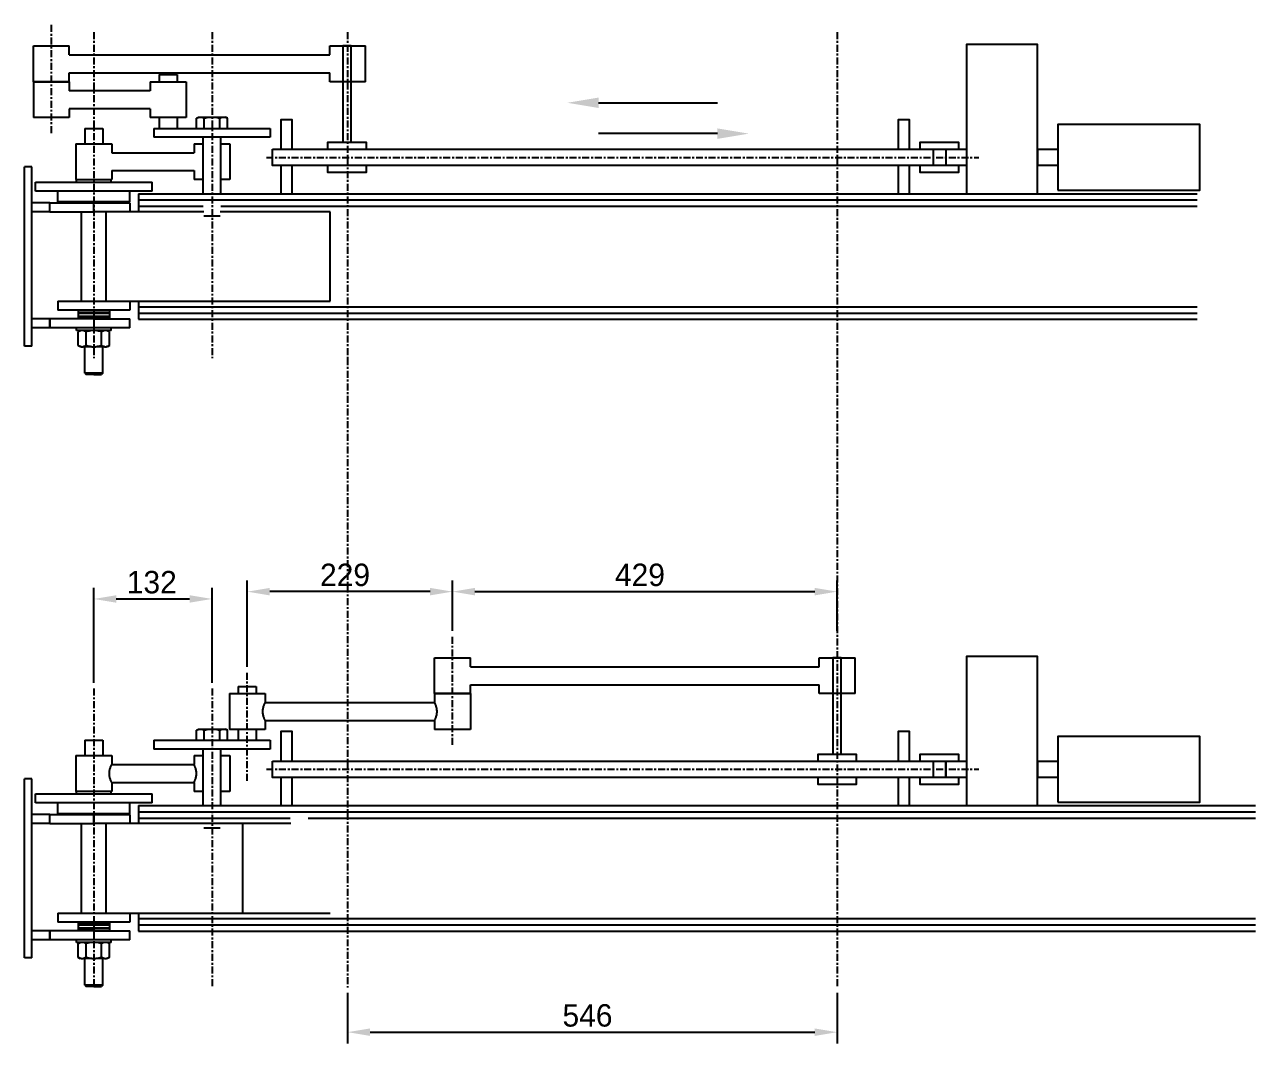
# Model space of a CAD drawing. Extents: x -588 to 785, y -3702 to 3.
# Drawn here: x -588 to 785, y -3702 to -2566 of the extents above; entities that cross this region are included whole.
import ezdxf

# ---------------------------------------------------------------- set-up
doc = ezdxf.new("R2010")
doc.units = 0
doc.linetypes.add('CENTER', pattern=[14.1, 7.8, -2.1, 2.1, -2.1])
doc.layers.get('0').update_dxf_attribs({"linetype": 'CONTINUOUS'})
doc.layers.get('DEFPOINTS').update_dxf_attribs({"linetype": 'CONTINUOUS'})
doc.layers.add('AXIS', color=1, linetype='CENTER')
doc.layers.add('DIMENSION', color=5, linetype='CONTINUOUS')
doc.dimstyles.new('ISO-25', dxfattribs={"dimtxt": 2.5, "dimasz": 2.5, "dimexe": 1.25, "dimexo": 0.625, "dimtad": 1, "dimrnd": 1, "dimcen": 2.5, "dimazin": 3, "dimtfac": 1, "dimtmove": 0, "dimatfit": 3})

# ---------------------------------------------------------------- blocks, each defined once
blk = doc.blocks.new('*D18')
at = {"layer": 'DEFPOINTS', "color": 0}
for p in [(-228.076229, -3639.927486), (318.099836, -3639.927486), (318.099836, -3689.927486)]:
    blk.add_point(p, dxfattribs=at)
at = {"layer": 'DIMENSION', "color": 0}
for p, q in [((-228.076229, -3646.177486), (-228.076229, -3702.427486)), ((318.099836, -3646.177486), (318.099836, -3702.427486)), ((-203.076229, -3689.927486), (293.099836, -3689.927486))]:
    blk.add_line(p, q, dxfattribs=at)
for points in [[(-203.076229, -3685.76082), (-203.076229, -3694.094153), (-228.076229, -3689.927486)], [(293.099836, -3694.094153), (293.099836, -3685.76082), (318.099836, -3689.927486)]]:
    blk.add_solid(points, dxfattribs=at)
at = {"layer": 'DIMENSION', "color": 0, "linetype": 'CONTINUOUS'}
blk.add_text('546', height=25, dxfattribs=at).set_placement((11.67847, -3683.677486))
blk = doc.blocks.new('*D21')
at = {"layer": 'DEFPOINTS', "color": 0}
for p in [(318.099836, -3198.35204), (-110.964639, -3248.35204), (318.099836, -3248.35204)]:
    blk.add_point(p, dxfattribs=at)
at = {"layer": 'DIMENSION', "color": 0}
for p, q in [((-110.964639, -3242.10204), (-110.964639, -3185.85204)), ((318.099836, -3242.10204), (318.099836, -3185.85204)), ((-85.964639, -3198.35204), (293.099836, -3198.35204))]:
    blk.add_line(p, q, dxfattribs=at)
for points in [[(-85.964639, -3194.185374), (-85.964639, -3202.518707), (-110.964639, -3198.35204)], [(293.099836, -3202.518707), (293.099836, -3194.185374), (318.099836, -3198.35204)]]:
    blk.add_solid(points, dxfattribs=at)
at = {"layer": 'DIMENSION', "color": 0, "linetype": 'CONTINUOUS'}
blk.add_text('429', height=25, dxfattribs=at).set_placement((70.234265, -3192.10204))
blk = doc.blocks.new('*D24')
at = {"layer": 'DEFPOINTS', "color": 0}
for p in [(-340.029114, -3198.35204), (-110.964639, -3248.35204), (-340.029114, -3288.35204)]:
    blk.add_point(p, dxfattribs=at)
at = {"layer": 'DIMENSION', "color": 0}
for p, q in [((-340.029114, -3282.10204), (-340.029114, -3185.85204)), ((-110.964639, -3242.10204), (-110.964639, -3185.85204)), ((-135.964639, -3198.35204), (-315.029114, -3198.35204))]:
    blk.add_line(p, q, dxfattribs=at)
for points in [[(-315.029114, -3194.185374), (-315.029114, -3202.518707), (-340.029114, -3198.35204)], [(-135.964639, -3202.518707), (-135.964639, -3194.185374), (-110.964639, -3198.35204)]]:
    blk.add_solid(points, dxfattribs=at)
at = {"layer": 'DIMENSION', "color": 0, "linetype": 'CONTINUOUS'}
blk.add_text('229', height=25, dxfattribs=at).set_placement((-258.83021, -3192.10204))
blk = doc.blocks.new('*D27')
at = {"layer": 'DEFPOINTS', "color": 0}
for p in [(-379.370615, -3206.507684), (-511.22684, -3306.507684), (-379.370615, -3306.507684)]:
    blk.add_point(p, dxfattribs=at)
at = {"layer": 'DIMENSION', "color": 0}
for p, q in [((-511.22684, -3300.257684), (-511.22684, -3194.007684)), ((-379.370615, -3300.257684), (-379.370615, -3194.007684)), ((-486.22684, -3206.507684), (-404.370615, -3206.507684))]:
    blk.add_line(p, q, dxfattribs=at)
for points in [[(-486.22684, -3202.341018), (-486.22684, -3210.674351), (-511.22684, -3206.507684)], [(-404.370615, -3210.674351), (-404.370615, -3202.341018), (-379.370615, -3206.507684)]]:
    blk.add_solid(points, dxfattribs=at)
at = {"layer": 'DIMENSION', "color": 0, "linetype": 'CONTINUOUS'}
blk.add_text('132', height=25, dxfattribs=at).set_placement((-474.465394, -3200.257684))

msp = doc.modelspace()

# ---------------------------------------------------------------- linework, layer by layer
for p, q in [((-578.597419, -2589.425638), (-538.597419, -2589.425638)), ((-578.597419, -2629.425638), (-578.597419, -2589.425638)), ((-538.597419, -2599.425638), (-538.597419, -2589.425638)), ((-248.076229, -2589.425638), (-208.076229, -2589.425638)), ((-248.076229, -2599.426567), (-248.076229, -2589.425638)), ((-208.076229, -2629.425638), (-208.076229, -2589.425638)), ((-538.597419, -2599.425638), (-248.076229, -2599.425638)), ((-538.597419, -2629.425638), (-538.597419, -2619.425638)), ((-538.597419, -2619.425638), (-248.076229, -2619.425638)), ((-438.287532, -2621.390357), (-428.287532, -2621.390357)), ((-438.287532, -2621.390357), (-438.287532, -2629.425638)), ((-428.287532, -2621.390357), (-418.287532, -2621.390357)), ((-418.287532, -2621.390357), (-418.287532, -2629.425638)), ((-248.076229, -2629.425638), (-248.076229, -2619.425638)), ((-558.597419, -2629.425638), (-578.597419, -2629.425638)), ((-578.597419, -2629.425638), (-558.597419, -2629.425638)), ((-578.597419, -2629.425638), (-578.597419, -2669.425638)), ((-538.597419, -2629.425638), (-558.597419, -2629.425638)), ((-558.597419, -2629.425638), (-538.597419, -2629.425638)), ((-538.597419, -2629.425638), (-538.597419, -2639.425638)), ((-448.287532, -2629.425638), (-428.287532, -2629.425638)), ((-448.287532, -2629.425638), (-448.287532, -2639.425638)), ((-428.287532, -2629.425638), (-408.287532, -2629.425638)), ((-408.287532, -2629.425638), (-408.287532, -2669.425638)), ((-228.076229, -2629.425638), (-248.076229, -2629.425638)), ((-208.076229, -2629.425638), (-228.076229, -2629.425638)), ((-448.287532, -2639.425638), (-538.597419, -2639.425638)), ((-538.597419, -2659.425638), (-538.597419, -2669.425638)), ((-448.287532, -2659.425638), (-538.597419, -2659.425638)), ((-448.287532, -2659.425638), (-448.287532, -2669.425638)), ((-538.597419, -2669.425638), (-578.597419, -2669.425638)), ((-408.287532, -2669.425638), (-448.287532, -2669.425638)), ((-438.287532, -2669.425638), (-438.287532, -2681.390357)), ((-418.287532, -2669.425638), (-418.287532, -2681.390357)), ((-396.691123, -2681.390357), (-396.691123, -2670.143229)), ((-396.690654, -2670.143229), (-394.520613, -2668.890356)), ((-396.690654, -2670.143229), (-395.796773, -2669.669209)), ((-395.796773, -2669.669209), (-394.977189, -2669.315604)), ((-394.977189, -2669.315604), (-394.208953, -2669.062793)), ((-394.520613, -2668.890356), (-393.4242, -2668.890356)), ((-394.208953, -2669.062793), (-393.475767, -2668.898878)), ((-393.475767, -2668.898878), (-393.4242, -2668.890356)), ((-393.424166, -2668.890357), (-391.297826, -2668.890357)), ((-391.297855, -2668.890356), (-391.246152, -2668.898878)), ((-391.297855, -2668.890356), (-381.496973, -2668.890357)), ((-391.246152, -2668.898878), (-390.513197, -2669.062792)), ((-390.513197, -2669.062792), (-389.745474, -2669.315603)), ((-389.745474, -2669.315603), (-388.924978, -2669.669207)), ((-388.924978, -2669.669207), (-388.030634, -2670.143229)), ((-388.030869, -2681.390357), (-388.030869, -2670.143229)), ((-388.030634, -2670.143229), (-386.242422, -2669.669211)), ((-386.242422, -2669.669211), (-384.602342, -2669.315606)), ((-384.602342, -2669.315606), (-383.066385, -2669.062794)), ((-383.066385, -2669.062794), (-381.600242, -2668.898879)), ((-381.600242, -2668.898879), (-381.496973, -2668.890357)), ((-381.496968, -2668.890357), (-377.244262, -2668.890357)), ((-377.244257, -2668.890357), (-367.443374, -2668.890356)), ((-377.244257, -2668.890357), (-377.140987, -2668.898879)), ((-377.140987, -2668.898879), (-375.674847, -2669.062794)), ((-375.674847, -2669.062794), (-374.138887, -2669.315606)), ((-374.138887, -2669.315606), (-372.498808, -2669.669211)), ((-372.498808, -2669.669211), (-370.710596, -2670.143229)), ((-370.710596, -2670.143229), (-369.816251, -2669.669207)), ((-370.710361, -2681.390357), (-370.710361, -2670.143229)), ((-369.816251, -2669.669207), (-368.995755, -2669.315603)), ((-368.995755, -2669.315603), (-368.228034, -2669.062792)), ((-368.228034, -2669.062792), (-367.495077, -2668.898878)), ((-367.495077, -2668.898878), (-367.443374, -2668.890356)), ((-367.443404, -2668.890357), (-365.317064, -2668.890357)), ((-365.31703, -2668.890356), (-365.265462, -2668.898878)), ((-365.31703, -2668.890356), (-364.220617, -2668.890356)), ((-365.265462, -2668.898878), (-364.532278, -2669.062792)), ((-364.532278, -2669.062792), (-363.764041, -2669.315604)), ((-362.050576, -2670.143229), (-364.220617, -2668.890356)), ((-363.764041, -2669.315604), (-362.944457, -2669.669209)), ((-362.944457, -2669.669209), (-362.050576, -2670.143229)), ((-362.050107, -2681.390357), (-362.050107, -2670.143229)), ((-521.22684, -2681.390357), (-511.22684, -2681.390357)), ((-521.22684, -2681.390357), (-521.22684, -2698.556052)), ((-511.22684, -2681.390357), (-501.22684, -2681.390357)), ((-501.22684, -2681.390357), (-501.22684, -2698.556052)), ((-444.370615, -2681.390357), (-379.370615, -2681.390357)), ((-444.370615, -2681.390357), (-444.370615, -2691.390357)), ((-314.370615, -2691.390357), (-444.370615, -2691.390357)), ((-389.370615, -2754.390357), (-389.370615, -2691.390357)), ((-379.370615, -2681.390357), (-314.370615, -2681.390357)), ((-369.370615, -2754.390357), (-369.370615, -2691.390357)), ((-314.370615, -2681.390357), (-314.370615, -2691.390357)), ((-531.22684, -2698.556052), (-491.22684, -2698.556052)), ((-531.22684, -2698.556052), (-531.22684, -2738.556052)), ((-491.22684, -2698.556052), (-491.22684, -2708.556052)), ((-399.370615, -2698.556052), (-389.370615, -2698.556052)), ((-399.370615, -2698.556052), (-399.370615, -2708.556052)), ((-369.370615, -2698.556052), (-359.370615, -2698.556052)), ((-359.370615, -2698.556052), (-359.370615, -2738.556052)), ((425.325724, -2704.769202), (425.325724, -2722.866343)), ((439.452224, -2704.769202), (439.452224, -2722.866343)), ((541.574611, -2704.769202), (541.574611, -2722.866343)), ((-491.22684, -2708.556052), (-399.370615, -2708.556052)), ((-588.461061, -2924.390357), (-588.461061, -2724.390357)), ((-580.461061, -2724.390357), (-588.461061, -2724.390357)), ((-580.461061, -2924.390357), (-580.461061, -2724.390357)), ((-491.22684, -2728.556052), (-491.22684, -2738.556052)), ((-491.22684, -2728.556052), (-399.370615, -2728.556052)), ((-399.370615, -2728.556052), (-399.370615, -2738.556052)), ((-576.22684, -2741.390357), (-446.22684, -2741.390357)), ((-576.22684, -2751.390357), (-576.22684, -2741.390357)), ((-530.72684, -2738.556052), (-531.22684, -2738.556052)), ((-530.72684, -2738.390357), (-511.22684, -2738.390357)), ((-530.72684, -2741.390357), (-530.72684, -2738.390357)), ((-511.22684, -2738.390357), (-491.72684, -2738.390357)), ((-491.72684, -2741.390357), (-491.72684, -2738.390357)), ((-491.22684, -2738.556052), (-491.72684, -2738.556052)), ((-446.22684, -2751.390357), (-446.22684, -2741.390357)), ((-389.370615, -2738.556052), (-399.370615, -2738.556052)), ((-359.370615, -2738.556052), (-369.370615, -2738.556052)), ((-511.22684, -2751.390357), (-576.22684, -2751.390357)), ((-551.22684, -2763.390357), (-551.22684, -2751.390357)), ((-446.22684, -2751.390357), (-511.22684, -2751.390357)), ((-471.22684, -2763.390357), (-471.22684, -2751.390357)), ((-461.483308, -2754.390357), (-461.483308, -2761.290357)), ((-461.483308, -2754.390357), (719.645495, -2754.390357)), ((-580.461061, -2774.390357), (-580.461061, -2764.390357)), ((-560.461061, -2764.390357), (-580.461061, -2764.390357)), ((-560.461061, -2774.390357), (-560.461061, -2764.390357)), ((-560.461061, -2764.390357), (-511.22684, -2764.390357)), ((-560.461061, -2774.390357), (-560.461061, -2764.390357)), ((-511.22684, -2763.390357), (-551.22684, -2763.390357)), ((-471.22684, -2763.390357), (-511.22684, -2763.390357)), ((-511.22684, -2774.390357), (-511.22684, -2764.390357)), ((-511.22684, -2764.390357), (-471.22684, -2764.390357)), ((-471.22684, -2764.390357), (-471.22684, -2774.390357)), ((-461.483308, -2761.290357), (-461.483308, -2768.290357)), ((-461.483308, -2761.290357), (719.645495, -2761.290357)), ((-461.483308, -2768.290357), (-389.3033, -2768.290357)), ((-461.483308, -2768.290357), (-461.483308, -2774.390357)), ((-369.43793, -2768.290357), (719.645495, -2768.290357)), ((-560.461061, -2774.390357), (-580.461061, -2774.390357)), ((-560.461061, -2774.390357), (-511.22684, -2774.390357)), ((-524.82684, -2874.390357), (-524.82684, -2774.390357)), ((-471.432398, -2774.390357), (-511.22684, -2774.390357)), ((-497.665135, -2774.390357), (-497.665135, -2874.390357)), ((-388.52677, -2774.390357), (-471.432398, -2774.390357)), ((-379.370615, -2779.390357), (-388.52677, -2779.390357)), ((-370.21446, -2779.390357), (-379.370615, -2779.390357)), ((-247.665135, -2774.390357), (-370.21446, -2774.390357)), ((-247.665135, -2874.390357), (-247.665135, -2774.390357)), ((-551.22684, -2874.390357), (-511.22684, -2874.390357)), ((-551.22684, -2874.390357), (-551.22684, -2884.390357)), ((-511.22684, -2874.390357), (-471.431216, -2874.390357)), ((-471.431216, -2874.390357), (-247.665135, -2874.390357)), ((-471.22684, -2874.390357), (-471.22684, -2884.390357)), ((-461.483308, -2874.390357), (-461.483308, -2880.490357)), ((-461.483308, -2880.490357), (-461.483308, -2887.490357)), ((-461.483308, -2880.490357), (719.645495, -2880.490357)), ((-580.461061, -2904.090357), (-580.461061, -2894.090357)), ((-560.461061, -2894.090357), (-580.461061, -2894.090357)), ((-560.461061, -2894.090357), (-560.461061, -2904.090357)), ((-511.22684, -2894.090357), (-560.461061, -2894.090357)), ((-560.461061, -2904.090357), (-560.461061, -2894.090357)), ((-471.22684, -2884.390357), (-551.22684, -2884.390357)), ((-511.22684, -2884.690357), (-528.72684, -2884.690357)), ((-528.72684, -2884.690357), (-528.72684, -2887.140357)), ((-511.22684, -2887.140357), (-528.72684, -2887.140357)), ((-528.72684, -2887.590357), (-493.72684, -2887.590357)), ((-528.72684, -2887.590357), (-528.72684, -2891.190357)), ((-511.22684, -2891.190357), (-528.72684, -2891.190357)), ((-528.72684, -2891.640357), (-493.72684, -2891.640357)), ((-528.72684, -2891.640357), (-528.72684, -2894.090357)), ((-527.22684, -2887.140357), (-527.22684, -2887.590357)), ((-527.22684, -2891.190357), (-527.22684, -2891.640357)), ((-493.72684, -2884.690357), (-511.22684, -2884.690357)), ((-493.72684, -2887.140357), (-511.22684, -2887.140357)), ((-493.72684, -2891.190357), (-511.22684, -2891.190357)), ((-511.22684, -2894.090357), (-511.22684, -2904.090357)), ((-511.22684, -2894.090357), (-471.22684, -2894.090357)), ((-495.22684, -2887.140357), (-495.22684, -2887.590357)), ((-495.22684, -2891.190357), (-495.22684, -2891.640357)), ((-493.72684, -2884.690357), (-493.72684, -2887.140357)), ((-493.72684, -2887.590357), (-493.72684, -2891.190357)), ((-493.72684, -2891.640357), (-493.72684, -2894.090357)), ((-471.22684, -2904.090357), (-471.22684, -2894.090357)), ((-461.483308, -2887.490357), (-461.483308, -2894.390357)), ((-461.483308, -2887.490357), (719.645495, -2887.490357)), ((-461.483308, -2894.390357), (719.645495, -2894.390357)), ((-560.461061, -2904.090357), (-580.461061, -2904.090357)), ((-511.22684, -2904.090357), (-560.461061, -2904.090357)), ((-530.72684, -2907.090357), (-530.72684, -2904.090357)), ((-511.22684, -2907.090357), (-530.72684, -2907.090357)), ((-528.547348, -2908.343229), (-526.37684, -2907.090357)), ((-527.653104, -2907.869195), (-528.547348, -2908.343229)), ((-528.547348, -2923.837484), (-528.547348, -2908.343229)), ((-526.833007, -2907.515583), (-527.653104, -2907.869195)), ((-526.06504, -2907.262769), (-526.833007, -2907.515583)), ((-525.331916, -2907.098878), (-526.06504, -2907.262769)), ((-525.280265, -2907.090357), (-525.331916, -2907.098878)), ((-523.102541, -2907.098876), (-523.154177, -2907.090357)), ((-522.369431, -2907.262761), (-523.102541, -2907.098876)), ((-521.601482, -2907.515565), (-522.369431, -2907.262761)), ((-520.781406, -2907.869162), (-521.601482, -2907.515565)), ((-519.887231, -2908.343156), (-520.781406, -2907.869162)), ((-519.887097, -2908.343233), (-519.887231, -2908.343156)), ((-518.098809, -2907.869243), (-519.887106, -2908.343233)), ((-519.887097, -2923.837481), (-519.887097, -2908.343233)), ((-516.458633, -2907.515625), (-518.098809, -2907.869243)), ((-514.922715, -2907.262803), (-516.458633, -2907.515625)), ((-513.456489, -2907.098883), (-514.922715, -2907.262803)), ((-513.353214, -2907.090359), (-513.456489, -2907.098883)), ((-471.22684, -2904.090357), (-511.22684, -2904.090357)), ((-491.72684, -2907.090357), (-511.22684, -2907.090357)), ((-508.997193, -2907.098883), (-509.100466, -2907.090359)), ((-507.530963, -2907.262804), (-508.997193, -2907.098883)), ((-505.995047, -2907.515625), (-507.530963, -2907.262804)), ((-504.354871, -2907.869243), (-505.995047, -2907.515625)), ((-502.566574, -2908.343233), (-504.354871, -2907.869243)), ((-502.566448, -2908.343155), (-502.566583, -2908.343233)), ((-502.566583, -2923.837481), (-502.566583, -2908.343233)), ((-501.672274, -2907.869162), (-502.566448, -2908.343155)), ((-500.852198, -2907.515565), (-501.672274, -2907.869162)), ((-500.084248, -2907.26276), (-500.852198, -2907.515565)), ((-499.35114, -2907.098876), (-500.084248, -2907.26276)), ((-499.299503, -2907.090357), (-499.35114, -2907.098876)), ((-497.121764, -2907.098878), (-497.173415, -2907.090357)), ((-496.388639, -2907.262769), (-497.121764, -2907.098878)), ((-495.620673, -2907.515583), (-496.388639, -2907.262769)), ((-493.906332, -2908.343229), (-496.07684, -2907.090357)), ((-494.800576, -2907.869195), (-495.620673, -2907.515583)), ((-493.906332, -2908.343229), (-494.800576, -2907.869195)), ((-493.906332, -2923.837484), (-493.906332, -2908.343229)), ((-491.72684, -2907.090357), (-491.72684, -2904.090357)), ((-580.461061, -2924.390357), (-588.461061, -2924.390357)), ((-527.653104, -2924.311519), (-528.547348, -2923.837484)), ((-528.547348, -2923.837484), (-526.37684, -2925.090357)), ((-526.833007, -2924.665131), (-527.653104, -2924.311519)), ((-526.06504, -2924.917945), (-526.833007, -2924.665131)), ((-525.331916, -2925.081835), (-526.06504, -2924.917945)), ((-522.369431, -2924.917953), (-523.102541, -2925.081838)), ((-521.601482, -2924.665148), (-522.369431, -2924.917953)), ((-520.781406, -2924.311552), (-521.601482, -2924.665148)), ((-519.887231, -2923.837558), (-520.781406, -2924.311552)), ((-519.887097, -2923.837481), (-519.887231, -2923.837558)), ((-518.098809, -2924.31147), (-519.887106, -2923.837481)), ((-516.458633, -2924.665089), (-518.098809, -2924.31147)), ((-514.922715, -2924.91791), (-516.458633, -2924.665089)), ((-513.456489, -2925.081831), (-514.922715, -2924.91791)), ((-507.530963, -2924.91791), (-508.997193, -2925.081831)), ((-505.995047, -2924.665089), (-507.530963, -2924.91791)), ((-504.354871, -2924.31147), (-505.995047, -2924.665089)), ((-502.566574, -2923.837481), (-504.354871, -2924.31147)), ((-502.566448, -2923.837559), (-502.566583, -2923.837481)), ((-501.672274, -2924.311552), (-502.566448, -2923.837559)), ((-500.852198, -2924.665148), (-501.672274, -2924.311552)), ((-500.084248, -2924.917953), (-500.852198, -2924.665148)), ((-499.35114, -2925.081838), (-500.084248, -2924.917953)), ((-496.388639, -2924.917945), (-497.121764, -2925.081836)), ((-495.620673, -2924.665131), (-496.388639, -2924.917945)), ((-493.906332, -2923.837484), (-496.07684, -2925.090357)), ((-494.800576, -2924.311519), (-495.620673, -2924.665131)), ((-493.906332, -2923.837484), (-494.800576, -2924.311519)), ((-525.280334, -2925.090357), (-526.37684, -2925.090357)), ((-525.280265, -2925.090357), (-525.331916, -2925.081835)), ((-525.280265, -2925.090357), (-523.154177, -2925.090357)), ((-513.353219, -2925.090357), (-523.154235, -2925.090357)), ((-523.102541, -2925.081838), (-523.154177, -2925.090357)), ((-521.22684, -2954.737357), (-521.22684, -2925.090357)), ((-513.353214, -2925.090355), (-513.456489, -2925.081831)), ((-513.353214, -2925.090357), (-509.100466, -2925.090357)), ((-508.997193, -2925.081831), (-509.100466, -2925.090355)), ((-499.299445, -2925.090357), (-509.100461, -2925.090357)), ((-501.22684, -2954.737357), (-501.22684, -2925.090357)), ((-499.299503, -2925.090357), (-499.35114, -2925.081838)), ((-499.299503, -2925.090357), (-497.173415, -2925.090357)), ((-497.121764, -2925.081836), (-497.173415, -2925.090357)), ((-496.07684, -2925.090357), (-497.173346, -2925.090357)), ((-511.22684, -2954.737357), (-521.22684, -2954.737357)), ((-521.22684, -2954.737357), (-519.87384, -2956.090357)), ((-511.22684, -2956.090357), (-519.87384, -2956.090357)), ((-501.22684, -2954.737357), (-511.22684, -2954.737357)), ((-511.22684, -2956.090357), (-502.57984, -2956.090357)), ((-501.22684, -2954.737357), (-502.57984, -2956.090357)), ((-130.964639, -3312.159479), (-130.964639, -3272.159479)), ((-130.964639, -3272.159479), (-90.964639, -3272.159479)), ((-90.964639, -3282.159479), (-90.964639, -3272.159479)), ((298.099836, -3282.159983), (298.099836, -3272.159479)), ((298.099836, -3272.159479), (338.099836, -3272.159479)), ((338.099836, -3312.159479), (338.099836, -3272.159479)), ((-90.964639, -3282.159479), (298.099836, -3282.159479)), ((298.099836, -3282.209138), (298.099836, -3282.207632)), ((-350.029114, -3304.124197), (-350.029114, -3312.159479)), ((-350.029114, -3304.124197), (-340.029114, -3304.124197)), ((-340.029114, -3304.124197), (-330.029114, -3304.124197)), ((-330.029114, -3304.124197), (-330.029114, -3312.159479)), ((-90.964639, -3302.159479), (298.099836, -3302.159479)), ((-90.964639, -3312.159479), (-90.964639, -3302.159479)), ((298.099836, -3301.968838), (298.099836, -3301.967332)), ((298.099836, -3312.159479), (298.099836, -3302.159479)), ((-360.029114, -3312.159479), (-360.029114, -3352.159479)), ((-360.029114, -3312.159479), (-320.029114, -3312.159479)), ((-320.592573, -3323.340267), (-320.41347, -3322.952102)), ((-320.41347, -3322.952102), (-320.398723, -3322.920684)), ((-320.398723, -3322.920684), (-320.241079, -3322.590076)), ((-320.241079, -3322.590076), (-320.125406, -3322.353531)), ((-320.125406, -3322.353531), (-320.124467, -3322.351626)), ((-320.124467, -3322.351626), (-320.053192, -3322.207632)), ((-320.053192, -3322.207632), (-320.029114, -3322.159479)), ((-320.029114, -3312.159479), (-320.029114, -3322.159479)), ((-320.029114, -3322.159479), (-130.964639, -3322.159479)), ((-110.964639, -3312.159479), (-130.964639, -3312.159479)), ((-130.964639, -3312.159479), (-130.964639, -3322.159479)), ((-130.964639, -3312.159479), (-90.964639, -3312.159479)), ((-130.940606, -3322.207673), (-130.964639, -3322.159479)), ((-130.869272, -3322.35159), (-130.940606, -3322.207673)), ((-130.868333, -3322.353496), (-130.869272, -3322.35159)), ((-130.752863, -3322.590289), (-130.868333, -3322.353496)), ((-130.595112, -3322.920779), (-130.752863, -3322.590289)), ((-130.58034, -3322.952184), (-130.595112, -3322.920779)), ((-130.401167, -3323.340224), (-130.58034, -3322.952184)), ((-90.964639, -3312.159479), (-110.964639, -3312.159479)), ((-90.964639, -3312.159479), (-90.964639, -3352.159479)), ((318.099836, -3312.159479), (298.099836, -3312.159479)), ((338.099836, -3312.159479), (318.099836, -3312.159479)), ((-322.708606, -3332.159507), (-322.680781, -3331.179308)), ((-322.680781, -3333.13965), (-322.708606, -3332.15945)), ((-322.680781, -3331.179308), (-322.598861, -3330.208576)), ((-322.598861, -3334.110382), (-322.680781, -3333.13965)), ((-322.598861, -3330.208576), (-322.467042, -3329.256632)), ((-322.467042, -3335.062325), (-322.598861, -3334.110382)), ((-322.467042, -3329.256632), (-322.390663, -3328.825793)), ((-322.390663, -3335.493168), (-322.467042, -3335.062325)), ((-322.390663, -3328.825793), (-322.290777, -3328.332645)), ((-322.290777, -3335.986313), (-322.390663, -3335.493168)), ((-322.290777, -3328.332645), (-322.078547, -3327.445511)), ((-322.078547, -3336.873446), (-322.290777, -3335.986313)), ((-322.078547, -3327.445511), (-322.062671, -3327.385376)), ((-322.062673, -3336.933576), (-322.078547, -3336.873446)), ((-321.856814, -3337.657877), (-322.062673, -3336.933576)), ((-322.062671, -3327.385376), (-321.856814, -3326.661081)), ((-321.856814, -3326.661081), (-321.839392, -3326.603777)), ((-321.839392, -3326.603777), (-321.583369, -3325.815548)), ((-321.583369, -3325.815548), (-321.551554, -3325.723622)), ((-321.551554, -3325.723622), (-321.320822, -3325.088414)), ((-321.320822, -3325.088414), (-321.061928, -3324.429377)), ((-321.061928, -3324.429377), (-320.890357, -3324.017408)), ((-320.890357, -3324.017408), (-320.816285, -3323.844784)), ((-320.816285, -3323.844784), (-320.592573, -3323.340267)), ((-130.177515, -3323.844797), (-130.401167, -3323.340224)), ((-130.103416, -3324.017482), (-130.177515, -3323.844797)), ((-129.931834, -3324.429385), (-130.103416, -3324.017482)), ((-129.672926, -3325.088406), (-129.931834, -3324.429385)), ((-129.442227, -3325.723543), (-129.672926, -3325.088406)), ((-129.41037, -3325.815584), (-129.442227, -3325.723543)), ((-129.154356, -3326.603772), (-129.41037, -3325.815584)), ((-129.136936, -3326.661078), (-129.154356, -3326.603772)), ((-128.931066, -3327.385393), (-129.136936, -3326.661078)), ((-129.136936, -3337.65788), (-128.931066, -3336.933565)), ((-128.915183, -3327.445527), (-128.931066, -3327.385393)), ((-128.931066, -3336.933565), (-128.915183, -3336.87343)), ((-128.702896, -3328.332643), (-128.915183, -3327.445527)), ((-128.915183, -3336.87343), (-128.702896, -3335.986314)), ((-128.603051, -3328.825835), (-128.702896, -3328.332643)), ((-128.702896, -3335.986314), (-128.603051, -3335.493122)), ((-128.526714, -3329.256634), (-128.603051, -3328.825835)), ((-128.603051, -3335.493122), (-128.526714, -3335.062324)), ((-128.394735, -3330.208531), (-128.526714, -3329.256634)), ((-128.526714, -3335.062324), (-128.394735, -3334.110426)), ((-128.312894, -3331.179244), (-128.394735, -3330.208531)), ((-128.394735, -3334.110426), (-128.312894, -3333.139713)), ((-128.285147, -3332.159507), (-128.312894, -3331.179244)), ((-128.312894, -3333.139713), (-128.285147, -3332.15945)), ((-321.839392, -3337.71518), (-321.856814, -3337.657877)), ((-321.583369, -3338.50341), (-321.839392, -3337.71518)), ((-321.551554, -3338.595335), (-321.583369, -3338.50341)), ((-321.320821, -3339.230544), (-321.551554, -3338.595335)), ((-321.061929, -3339.889581), (-321.320821, -3339.230544)), ((-320.890363, -3340.301542), (-321.061929, -3339.889581)), ((-320.816288, -3340.474173), (-320.890363, -3340.301542)), ((-320.592557, -3340.97869), (-320.816288, -3340.474173)), ((-320.413409, -3341.366861), (-320.592557, -3340.97869)), ((-320.398665, -3341.398274), (-320.413409, -3341.366861)), ((-320.24108, -3341.728882), (-320.398665, -3341.398274)), ((-320.125438, -3341.965427), (-320.24108, -3341.728882)), ((-320.124498, -3341.967332), (-320.125438, -3341.965427)), ((-320.053183, -3342.111326), (-320.124498, -3341.967332)), ((-320.029114, -3342.159479), (-320.053183, -3342.111326)), ((-320.029114, -3342.159479), (-320.029114, -3352.159479)), ((-320.029114, -3342.159479), (-130.964639, -3342.159479)), ((-130.964639, -3342.159479), (-130.940606, -3342.111284)), ((-130.964639, -3342.159479), (-130.964639, -3352.159479)), ((-130.940606, -3342.111284), (-130.869272, -3341.967368)), ((-130.869272, -3341.967368), (-130.868333, -3341.965461)), ((-130.868333, -3341.965461), (-130.752863, -3341.728668)), ((-130.752863, -3341.728668), (-130.595112, -3341.398178)), ((-130.595112, -3341.398178), (-130.58034, -3341.366774)), ((-130.58034, -3341.366774), (-130.401167, -3340.978734)), ((-130.401167, -3340.978734), (-130.177515, -3340.474161)), ((-130.177515, -3340.474161), (-130.103416, -3340.301475)), ((-130.103416, -3340.301475), (-129.931834, -3339.889572)), ((-129.931834, -3339.889572), (-129.672926, -3339.230552)), ((-129.672926, -3339.230552), (-129.442227, -3338.595414)), ((-129.442227, -3338.595414), (-129.41037, -3338.503374)), ((-129.41037, -3338.503374), (-129.154356, -3337.715186)), ((-129.154356, -3337.715186), (-129.136936, -3337.65788)), ((-521.22684, -3364.124197), (-521.22684, -3381.289892)), ((-521.22684, -3364.124197), (-511.22684, -3364.124197)), ((-511.22684, -3364.124197), (-501.22684, -3364.124197)), ((-501.22684, -3364.124197), (-501.22684, -3381.289892)), ((-444.370615, -3364.124197), (-444.370615, -3374.124197)), ((-444.370615, -3364.124197), (-379.370615, -3364.124197)), ((-396.691123, -3364.124197), (-396.691123, -3352.87707)), ((-396.690654, -3352.87707), (-394.520613, -3351.624196)), ((-396.690654, -3352.87707), (-395.796773, -3352.403049)), ((-395.796773, -3352.403049), (-394.977189, -3352.049444)), ((-394.977189, -3352.049444), (-394.208953, -3351.796633)), ((-394.520613, -3351.624196), (-393.4242, -3351.624196)), ((-394.208953, -3351.796633), (-393.475767, -3351.632718)), ((-393.475767, -3351.632718), (-393.4242, -3351.624196)), ((-393.424166, -3351.624197), (-391.297826, -3351.624197)), ((-391.297855, -3351.624196), (-381.496973, -3351.624197)), ((-391.297855, -3351.624196), (-391.246152, -3351.632718)), ((-391.246152, -3351.632718), (-390.513197, -3351.796632)), ((-390.513197, -3351.796632), (-389.745475, -3352.049443)), ((-389.745475, -3352.049443), (-388.924978, -3352.403048)), ((-388.924978, -3352.403048), (-388.030634, -3352.87707)), ((-388.030869, -3364.124197), (-388.030869, -3352.87707)), ((-388.030634, -3352.87707), (-386.242422, -3352.403052)), ((-386.242422, -3352.403052), (-384.602343, -3352.049446)), ((-384.602343, -3352.049446), (-383.066385, -3351.796634)), ((-383.066385, -3351.796634), (-381.600242, -3351.632719)), ((-381.600242, -3351.632719), (-381.496973, -3351.624197)), ((-381.496968, -3351.624197), (-377.244262, -3351.624197)), ((-379.370615, -3364.124197), (-314.370615, -3364.124197)), ((-377.244257, -3351.624197), (-367.443375, -3351.624196)), ((-377.244257, -3351.624197), (-377.140987, -3351.632719)), ((-377.140987, -3351.632719), (-375.674847, -3351.796634)), ((-375.674847, -3351.796634), (-374.138888, -3352.049446)), ((-374.138888, -3352.049446), (-372.498808, -3352.403052)), ((-372.498808, -3352.403052), (-370.710596, -3352.87707)), ((-370.710596, -3352.87707), (-369.816252, -3352.403048)), ((-370.710361, -3364.124197), (-370.710361, -3352.87707)), ((-369.816252, -3352.403048), (-368.995756, -3352.049443)), ((-368.995756, -3352.049443), (-368.228034, -3351.796632)), ((-368.228034, -3351.796632), (-367.495077, -3351.632718)), ((-367.495077, -3351.632718), (-367.443375, -3351.624196)), ((-367.443404, -3351.624197), (-365.317064, -3351.624197)), ((-365.31703, -3351.624196), (-364.220617, -3351.624196)), ((-365.31703, -3351.624196), (-365.265463, -3351.632718)), ((-365.265463, -3351.632718), (-364.532278, -3351.796633)), ((-364.532278, -3351.796633), (-363.764041, -3352.049444)), ((-362.050576, -3352.87707), (-364.220617, -3351.624196)), ((-363.764041, -3352.049444), (-362.944457, -3352.403049)), ((-362.944457, -3352.403049), (-362.050576, -3352.87707)), ((-362.050107, -3364.124197), (-362.050107, -3352.87707)), ((-340.029114, -3352.159479), (-360.029114, -3352.159479)), ((-350.029114, -3352.159479), (-350.029114, -3364.124197)), ((-320.029114, -3352.159479), (-340.029114, -3352.159479)), ((-330.029114, -3352.159479), (-330.029114, -3364.124197)), ((-314.370615, -3364.124197), (-314.370615, -3374.124197)), ((-110.964639, -3352.159479), (-130.964639, -3352.159479)), ((-90.964639, -3352.159479), (-110.964639, -3352.159479)), ((-314.370615, -3374.124197), (-444.370615, -3374.124197)), ((-389.370615, -3437.124197), (-389.370615, -3374.124197)), ((-369.370615, -3437.124197), (-369.370615, -3374.124197)), ((-531.22684, -3381.289892), (-531.22684, -3421.289892)), ((-531.22684, -3381.289892), (-491.22684, -3381.289892)), ((-491.596448, -3392.051097), (-491.438804, -3391.720489)), ((-491.438804, -3391.720489), (-491.323131, -3391.483944)), ((-491.323131, -3391.483944), (-491.322192, -3391.48204)), ((-491.322192, -3391.48204), (-491.250917, -3391.338045)), ((-491.250917, -3391.338045), (-491.22684, -3391.289892)), ((-491.22684, -3381.289892), (-491.22684, -3391.289892)), ((-491.22684, -3391.289892), (-399.370615, -3391.289892)), ((-399.370615, -3381.289892), (-399.370615, -3391.289892)), ((-399.370615, -3381.289892), (-389.370615, -3381.289892)), ((-399.346582, -3391.338087), (-399.370615, -3391.289892)), ((-399.275248, -3391.482004), (-399.346582, -3391.338087)), ((-399.274309, -3391.48391), (-399.275248, -3391.482004)), ((-399.158839, -3391.720703), (-399.274309, -3391.48391)), ((-399.001088, -3392.051193), (-399.158839, -3391.720703)), ((-369.370615, -3381.289892), (-359.370615, -3381.289892)), ((-359.370615, -3381.289892), (-359.370615, -3421.289892)), ((425.325724, -3387.503042), (425.325724, -3405.600183)), ((439.452224, -3387.503042), (439.452224, -3405.600183)), ((541.574611, -3387.503042), (541.574611, -3405.600183)), ((-493.906331, -3401.289921), (-493.878506, -3400.309721)), ((-493.878506, -3402.270064), (-493.906331, -3401.289864)), ((-493.878506, -3400.309721), (-493.796586, -3399.338989)), ((-493.796586, -3403.240795), (-493.878506, -3402.270064)), ((-493.796586, -3399.338989), (-493.664767, -3398.387046)), ((-493.664767, -3404.192739), (-493.796586, -3403.240795)), ((-493.664767, -3398.387046), (-493.588388, -3397.956206)), ((-493.588388, -3404.623582), (-493.664767, -3404.192739)), ((-493.588388, -3397.956206), (-493.488502, -3397.463058)), ((-493.488502, -3405.116726), (-493.588388, -3404.623582)), ((-493.488502, -3397.463058), (-493.276272, -3396.575925)), ((-493.276272, -3406.00386), (-493.488502, -3405.116726)), ((-493.276272, -3396.575925), (-493.260396, -3396.51579)), ((-493.260396, -3396.51579), (-493.05454, -3395.791495)), ((-493.05454, -3395.791495), (-493.037117, -3395.734191)), ((-493.037117, -3395.734191), (-492.781094, -3394.945962)), ((-492.781094, -3394.945962), (-492.749279, -3394.854036)), ((-492.749279, -3394.854036), (-492.518547, -3394.218827)), ((-492.518547, -3394.218827), (-492.259653, -3393.559791)), ((-492.259653, -3393.559791), (-492.088082, -3393.147822)), ((-492.088082, -3393.147822), (-492.01401, -3392.975198)), ((-492.01401, -3392.975198), (-491.790298, -3392.470681)), ((-491.790298, -3392.470681), (-491.611195, -3392.082516)), ((-491.611195, -3392.082516), (-491.596448, -3392.051097)), ((-398.986316, -3392.082597), (-399.001088, -3392.051193)), ((-398.807144, -3392.470637), (-398.986316, -3392.082597)), ((-398.583491, -3392.97521), (-398.807144, -3392.470637)), ((-398.509392, -3393.147896), (-398.583491, -3392.97521)), ((-398.33781, -3393.559799), (-398.509392, -3393.147896)), ((-398.078902, -3394.218819), (-398.33781, -3393.559799)), ((-397.848203, -3394.853957), (-398.078902, -3394.218819)), ((-397.816346, -3394.945997), (-397.848203, -3394.853957)), ((-397.560332, -3395.734185), (-397.816346, -3394.945997)), ((-397.542912, -3395.791491), (-397.560332, -3395.734185)), ((-397.337042, -3396.515806), (-397.542912, -3395.791491)), ((-397.321159, -3396.575941), (-397.337042, -3396.515806)), ((-397.108872, -3397.463057), (-397.321159, -3396.575941)), ((-397.321159, -3406.003844), (-397.108872, -3405.116728)), ((-397.009027, -3397.956249), (-397.108872, -3397.463057)), ((-397.108872, -3405.116728), (-397.009027, -3404.623536)), ((-396.93269, -3398.387048), (-397.009027, -3397.956249)), ((-397.009027, -3404.623536), (-396.93269, -3404.192737)), ((-396.800711, -3399.338945), (-396.93269, -3398.387048)), ((-396.93269, -3404.192737), (-396.800711, -3403.24084)), ((-396.71887, -3400.309658), (-396.800711, -3399.338945)), ((-396.800711, -3403.24084), (-396.71887, -3402.270127)), ((-396.691123, -3401.289921), (-396.71887, -3400.309658)), ((-396.71887, -3402.270127), (-396.691123, -3401.289864)), ((-580.461061, -3407.124197), (-588.461061, -3407.124197)), ((-588.461061, -3607.124197), (-588.461061, -3407.124197)), ((-580.461061, -3607.124197), (-580.461061, -3407.124197)), ((-493.260398, -3406.063989), (-493.276272, -3406.00386)), ((-493.054539, -3406.788291), (-493.260398, -3406.063989)), ((-493.037117, -3406.845594), (-493.054539, -3406.788291)), ((-492.781094, -3407.633823), (-493.037117, -3406.845594)), ((-492.749279, -3407.725749), (-492.781094, -3407.633823)), ((-492.518546, -3408.360957), (-492.749279, -3407.725749)), ((-492.259654, -3409.019994), (-492.518546, -3408.360957)), ((-492.088088, -3409.431956), (-492.259654, -3409.019994)), ((-492.014014, -3409.604587), (-492.088088, -3409.431956)), ((-491.790282, -3410.109104), (-492.014014, -3409.604587)), ((-491.611134, -3410.497275), (-491.790282, -3410.109104)), ((-491.59639, -3410.528687), (-491.611134, -3410.497275)), ((-491.438805, -3410.859296), (-491.59639, -3410.528687)), ((-491.323163, -3411.095841), (-491.438805, -3410.859296)), ((-491.322223, -3411.097745), (-491.323163, -3411.095841)), ((-491.250908, -3411.24174), (-491.322223, -3411.097745)), ((-491.22684, -3411.289892), (-491.250908, -3411.24174)), ((-491.22684, -3411.289892), (-491.22684, -3421.289892)), ((-491.22684, -3411.289892), (-399.370615, -3411.289892)), ((-399.370615, -3411.289892), (-399.346582, -3411.241698)), ((-399.370615, -3411.289892), (-399.370615, -3421.289892)), ((-399.346582, -3411.241698), (-399.275248, -3411.097781)), ((-399.275248, -3411.097781), (-399.274309, -3411.095875)), ((-399.274309, -3411.095875), (-399.158839, -3410.859082)), ((-399.158839, -3410.859082), (-399.001088, -3410.528592)), ((-399.001088, -3410.528592), (-398.986316, -3410.497188)), ((-398.986316, -3410.497188), (-398.807144, -3410.109148)), ((-398.807144, -3410.109148), (-398.583491, -3409.604574)), ((-398.583491, -3409.604574), (-398.509392, -3409.431889)), ((-398.509392, -3409.431889), (-398.33781, -3409.019986)), ((-398.33781, -3409.019986), (-398.078902, -3408.360966)), ((-398.078902, -3408.360966), (-397.848203, -3407.725828)), ((-397.848203, -3407.725828), (-397.816346, -3407.633788)), ((-397.816346, -3407.633788), (-397.560332, -3406.845599)), ((-397.560332, -3406.845599), (-397.542912, -3406.788294)), ((-397.542912, -3406.788294), (-397.337042, -3406.063978)), ((-397.337042, -3406.063978), (-397.321159, -3406.003844)), ((-576.22684, -3434.124197), (-576.22684, -3424.124197)), ((-576.22684, -3424.124197), (-446.22684, -3424.124197)), ((-530.72684, -3421.289892), (-531.22684, -3421.289892)), ((-530.72684, -3424.124197), (-530.72684, -3421.124197)), ((-530.72684, -3421.124197), (-511.22684, -3421.124197)), ((-511.22684, -3421.124197), (-491.72684, -3421.124197)), ((-491.72684, -3424.124197), (-491.72684, -3421.124197)), ((-491.22684, -3421.289892), (-491.72684, -3421.289892)), ((-446.22684, -3434.124197), (-446.22684, -3424.124197)), ((-389.370615, -3421.289892), (-399.370615, -3421.289892)), ((-359.370615, -3421.289892), (-369.370615, -3421.289892)), ((-511.22684, -3434.124197), (-576.22684, -3434.124197)), ((-551.22684, -3446.124197), (-551.22684, -3434.124197)), ((-511.22684, -3446.124197), (-551.22684, -3446.124197)), ((-446.22684, -3434.124197), (-511.22684, -3434.124197)), ((-471.22684, -3446.124197), (-511.22684, -3446.124197)), ((-471.22684, -3446.124197), (-471.22684, -3434.124197)), ((-461.483307, -3437.124197), (-461.483307, -3444.024197)), ((-461.483307, -3437.124197), (784.778348, -3437.124197)), ((-461.483307, -3444.024197), (-461.483307, -3451.024197)), ((-461.483307, -3444.024197), (784.778348, -3444.024197)), ((-560.461061, -3447.124197), (-580.461061, -3447.124197)), ((-580.461061, -3457.124197), (-580.461061, -3447.124197)), ((-560.461061, -3457.124197), (-580.461061, -3457.124197)), ((-560.461061, -3457.124197), (-560.461061, -3447.124197)), ((-560.461061, -3447.124197), (-511.22684, -3447.124197)), ((-560.461061, -3457.124197), (-560.461061, -3447.124197)), ((-560.461061, -3457.124197), (-511.22684, -3457.124197)), ((-524.82684, -3557.124197), (-524.82684, -3457.124197)), ((-511.22684, -3447.124197), (-471.22684, -3447.124197)), ((-511.22684, -3457.124197), (-511.22684, -3447.124197)), ((-471.432398, -3457.124197), (-511.22684, -3457.124197)), ((-497.665135, -3457.124197), (-497.665135, -3557.124197)), ((-291.318519, -3457.124197), (-471.432398, -3457.124197)), ((-471.22684, -3447.124197), (-471.22684, -3457.124197)), ((-461.483307, -3451.024197), (-461.483307, -3457.124197)), ((-461.483307, -3451.024197), (-292.095049, -3451.024197)), ((-344.873386, -3457.124197), (-370.21446, -3457.124197)), ((-344.873386, -3557.124197), (-344.873386, -3457.124197)), ((-272.229679, -3451.024197), (784.778348, -3451.024197)), ((-379.370615, -3462.124197), (-388.52677, -3462.124197)), ((-370.21446, -3462.124197), (-379.370615, -3462.124197)), ((-551.22684, -3557.124197), (-551.22684, -3567.124197)), ((-551.22684, -3557.124197), (-511.22684, -3557.124197)), ((-471.22684, -3567.124197), (-551.22684, -3567.124197)), ((-528.72684, -3567.424197), (-528.72684, -3569.874197)), ((-511.22684, -3567.424197), (-528.72684, -3567.424197)), ((-511.22684, -3569.874197), (-528.72684, -3569.874197)), ((-528.72684, -3570.324197), (-528.72684, -3573.924197)), ((-528.72684, -3570.324197), (-493.72684, -3570.324197)), ((-527.22684, -3569.874197), (-527.22684, -3570.324197)), ((-511.22684, -3557.124197), (-471.431216, -3557.124197)), ((-493.72684, -3567.424197), (-511.22684, -3567.424197)), ((-493.72684, -3569.874197), (-511.22684, -3569.874197)), ((-495.22684, -3569.874197), (-495.22684, -3570.324197)), ((-493.72684, -3567.424197), (-493.72684, -3569.874197)), ((-493.72684, -3570.324197), (-493.72684, -3573.924197)), ((-471.431216, -3557.124197), (-247.665135, -3557.124197)), ((-471.22684, -3557.124197), (-471.22684, -3567.124197)), ((-461.483307, -3557.124197), (-461.483307, -3563.224197)), ((-461.483307, -3563.224197), (-461.483307, -3570.224197)), ((-461.483307, -3563.224197), (784.778348, -3563.224197)), ((-461.483307, -3570.224197), (-461.483307, -3577.124197)), ((-461.483307, -3570.224197), (784.778348, -3570.224197)), ((-560.461061, -3576.824197), (-580.461061, -3576.824197)), ((-580.461061, -3586.824197), (-580.461061, -3576.824197)), ((-560.461061, -3586.824197), (-560.461061, -3576.824197)), ((-511.22684, -3576.824197), (-560.461061, -3576.824197)), ((-560.461061, -3576.824197), (-560.461061, -3586.824197)), ((-511.22684, -3573.924197), (-528.72684, -3573.924197)), ((-528.72684, -3574.374197), (-528.72684, -3576.824197)), ((-528.72684, -3574.374197), (-493.72684, -3574.374197)), ((-527.22684, -3573.924197), (-527.22684, -3574.374197)), ((-493.72684, -3573.924197), (-511.22684, -3573.924197)), ((-511.22684, -3576.824197), (-471.22684, -3576.824197)), ((-511.22684, -3576.824197), (-511.22684, -3586.824197)), ((-495.22684, -3573.924197), (-495.22684, -3574.374197)), ((-493.72684, -3574.374197), (-493.72684, -3576.824197)), ((-471.22684, -3586.824197), (-471.22684, -3576.824197)), ((-461.483307, -3577.124197), (784.778348, -3577.124197)), ((-560.461061, -3586.824197), (-580.461061, -3586.824197)), ((-511.22684, -3586.824197), (-560.461061, -3586.824197)), ((-530.72684, -3589.824197), (-530.72684, -3586.824197)), ((-511.22684, -3589.824197), (-530.72684, -3589.824197)), ((-528.547348, -3591.07707), (-526.37684, -3589.824197)), ((-527.653103, -3590.603035), (-528.547348, -3591.07707)), ((-528.547348, -3606.571325), (-528.547348, -3591.07707)), ((-526.833007, -3590.249423), (-527.653103, -3590.603035)), ((-526.065039, -3589.996609), (-526.833007, -3590.249423)), ((-525.331916, -3589.832719), (-526.065039, -3589.996609)), ((-525.280265, -3589.824197), (-525.331916, -3589.832719)), ((-523.10254, -3589.832716), (-523.154176, -3589.824197)), ((-522.369431, -3589.996601), (-523.10254, -3589.832716)), ((-521.601481, -3590.249405), (-522.369431, -3589.996601)), ((-520.781406, -3590.603002), (-521.601481, -3590.249405)), ((-519.88723, -3591.076996), (-520.781406, -3590.603002)), ((-519.887097, -3591.077073), (-519.88723, -3591.076996)), ((-518.098809, -3590.603084), (-519.887106, -3591.077073)), ((-519.887097, -3606.571321), (-519.887097, -3591.077073)), ((-516.458632, -3590.249465), (-518.098809, -3590.603084)), ((-514.922715, -3589.996644), (-516.458632, -3590.249465)), ((-513.456488, -3589.832723), (-514.922715, -3589.996644)), ((-513.353214, -3589.824199), (-513.456488, -3589.832723)), ((-471.22684, -3586.824197), (-511.22684, -3586.824197)), ((-491.72684, -3589.824197), (-511.22684, -3589.824197)), ((-508.997192, -3589.832723), (-509.100465, -3589.824199)), ((-507.530963, -3589.996644), (-508.997192, -3589.832723)), ((-505.995047, -3590.249465), (-507.530963, -3589.996644)), ((-504.35487, -3590.603084), (-505.995047, -3590.249465)), ((-502.566573, -3591.077073), (-504.35487, -3590.603084)), ((-502.566447, -3591.076995), (-502.566582, -3591.077073)), ((-502.566582, -3606.571321), (-502.566582, -3591.077073)), ((-501.672273, -3590.603002), (-502.566447, -3591.076995)), ((-500.852198, -3590.249405), (-501.672273, -3590.603002)), ((-500.084247, -3589.996601), (-500.852198, -3590.249405)), ((-499.35114, -3589.832716), (-500.084247, -3589.996601)), ((-499.299503, -3589.824197), (-499.35114, -3589.832716)), ((-497.121764, -3589.832718), (-497.173414, -3589.824197)), ((-496.388639, -3589.996609), (-497.121764, -3589.832718)), ((-495.620672, -3590.249423), (-496.388639, -3589.996609)), ((-493.906331, -3591.07707), (-496.07684, -3589.824197)), ((-494.800576, -3590.603035), (-495.620672, -3590.249423)), ((-493.906331, -3591.07707), (-494.800576, -3590.603035)), ((-493.906331, -3606.571325), (-493.906331, -3591.07707)), ((-491.72684, -3589.824197), (-491.72684, -3586.824197)), ((-580.461061, -3607.124197), (-588.461061, -3607.124197)), ((-528.547348, -3606.571325), (-526.37684, -3607.824197)), ((-527.653103, -3607.045359), (-528.547348, -3606.571325)), ((-526.833007, -3607.398971), (-527.653103, -3607.045359)), ((-526.065039, -3607.651785), (-526.833007, -3607.398971)), ((-525.280334, -3607.824197), (-526.37684, -3607.824197)), ((-525.331916, -3607.815676), (-526.065039, -3607.651785)), ((-525.280265, -3607.824197), (-525.331916, -3607.815676)), ((-525.280265, -3607.824197), (-523.154176, -3607.824197)), ((-513.353219, -3607.824197), (-523.154235, -3607.824197)), ((-523.10254, -3607.815678), (-523.154176, -3607.824197)), ((-522.369431, -3607.651793), (-523.10254, -3607.815678)), ((-521.601481, -3607.398989), (-522.369431, -3607.651793)), ((-520.781406, -3607.045392), (-521.601481, -3607.398989)), ((-521.22684, -3637.471197), (-521.22684, -3607.824197)), ((-519.88723, -3606.571398), (-520.781406, -3607.045392)), ((-519.887097, -3606.571321), (-519.88723, -3606.571398)), ((-518.098809, -3607.045311), (-519.887106, -3606.571321)), ((-516.458632, -3607.398929), (-518.098809, -3607.045311)), ((-514.922715, -3607.651751), (-516.458632, -3607.398929)), ((-513.456488, -3607.815671), (-514.922715, -3607.651751)), ((-513.353214, -3607.824195), (-513.456488, -3607.815671)), ((-513.353214, -3607.824197), (-509.100465, -3607.824197)), ((-508.997192, -3607.815671), (-509.100465, -3607.824195)), ((-499.299444, -3607.824197), (-509.10046, -3607.824197)), ((-507.530963, -3607.65175), (-508.997192, -3607.815671)), ((-505.995047, -3607.398929), (-507.530963, -3607.65175)), ((-504.35487, -3607.045311), (-505.995047, -3607.398929)), ((-502.566573, -3606.571321), (-504.35487, -3607.045311)), ((-502.566447, -3606.571399), (-502.566582, -3606.571321)), ((-501.672273, -3607.045392), (-502.566447, -3606.571399)), ((-500.852198, -3607.398989), (-501.672273, -3607.045392)), ((-501.22684, -3637.471197), (-501.22684, -3607.824197)), ((-500.084247, -3607.651794), (-500.852198, -3607.398989)), ((-499.35114, -3607.815678), (-500.084247, -3607.651794)), ((-499.299503, -3607.824197), (-499.35114, -3607.815678)), ((-499.299503, -3607.824197), (-497.173414, -3607.824197)), ((-497.121764, -3607.815676), (-497.173414, -3607.824197)), ((-496.07684, -3607.824197), (-497.173345, -3607.824197)), ((-496.388639, -3607.651785), (-497.121764, -3607.815676)), ((-495.620672, -3607.398971), (-496.388639, -3607.651785)), ((-493.906331, -3606.571325), (-496.07684, -3607.824197)), ((-494.800576, -3607.045359), (-495.620672, -3607.398971)), ((-493.906331, -3606.571325), (-494.800576, -3607.045359)), ((-521.22684, -3637.471197), (-519.87384, -3638.824197)), ((-511.22684, -3637.471197), (-521.22684, -3637.471197)), ((-511.22684, -3638.824197), (-519.87384, -3638.824197)), ((-501.22684, -3637.471197), (-511.22684, -3637.471197)), ((-511.22684, -3638.824197), (-502.57984, -3638.824197)), ((-501.22684, -3637.471197), (-502.57984, -3638.824197))]:
    msp.add_line(p, q)
for points in [[(-224.064034, -2589.425639), (-233.423097, -2589.425639), (-233.423097, -2696.964529), (-224.064034, -2696.964529)], [(462.336436, -2754.390357), (541.574611, -2754.390357), (541.574611, -2587.992393), (462.336436, -2587.992393)], [(564.458823, -2750.490209), (722.624296, -2750.490209), (722.624296, -2677.145336), (564.458823, -2677.145336)], [(-312.022544, -2704.769202), (462.336436, -2704.769202), (462.336436, -2722.866343), (-312.022544, -2722.866343)], [(541.574611, -2704.769202), (564.458823, -2704.769202), (564.458823, -2722.866343), (541.574611, -2722.866343)], [(322.779367, -3272.159479), (313.420305, -3272.159479), (313.420305, -3379.698369), (322.779367, -3379.698369)], [(462.336436, -3437.124197), (541.574611, -3437.124197), (541.574611, -3270.726233), (462.336436, -3270.726233)], [(564.458823, -3433.224049), (722.624296, -3433.224049), (722.624296, -3359.879176), (564.458823, -3359.879176)], [(-312.022544, -3387.503042), (462.336436, -3387.503042), (462.336436, -3405.600183), (-312.022544, -3405.600183)], [(439.452224, -3387.503042), (462.336436, -3387.503042), (462.336436, -3405.600183), (439.452224, -3405.600183)], [(541.574611, -3387.503042), (564.458823, -3387.503042), (564.458823, -3405.600183), (541.574611, -3405.600183)]]:
    msp.add_lwpolyline(points, close=True)
for points in [[(-289.854154, -2704.769202), (-289.854154, -2671.760506), (-302.466367, -2671.760506), (-302.466367, -2704.769202)], [(398.876649, -2704.769202), (398.876649, -2671.760506), (386.264436, -2671.760506), (386.264436, -2704.769202)], [(-250.031873, -2704.769202), (-250.031873, -2696.964529), (-207.455258, -2696.964529), (-207.455258, -2704.769202)], [(410.77625, -2704.769202), (410.77625, -2696.964529), (453.352865, -2696.964529), (453.352865, -2704.769202)], [(-302.466367, -2722.866343), (-302.466367, -2754.390357), (-289.854154, -2754.390357), (-289.854154, -2722.866343)], [(-207.455258, -2722.866343), (-207.455258, -2730.671016), (-250.031873, -2730.671016), (-250.031873, -2722.866343)], [(386.264436, -2722.866343), (386.264436, -2754.390357), (398.876649, -2754.390357), (398.876649, -2722.866343)], [(453.352865, -2722.866343), (453.352865, -2730.671016), (410.77625, -2730.671016), (410.77625, -2722.866343)], [(-289.854154, -3387.503042), (-289.854154, -3354.494346), (-302.466367, -3354.494346), (-302.466367, -3387.503042)], [(398.876649, -3387.503042), (398.876649, -3354.494346), (386.264436, -3354.494346), (386.264436, -3387.503042)], [(296.811528, -3387.503042), (296.811528, -3379.698369), (339.388144, -3379.698369), (339.388144, -3387.503042)], [(410.77625, -3387.503042), (410.77625, -3379.698369), (453.352865, -3379.698369), (453.352865, -3387.503042)], [(-302.466367, -3405.600183), (-302.466367, -3437.124197), (-289.854154, -3437.124197), (-289.854154, -3405.600183)], [(339.388144, -3405.600183), (339.388144, -3413.404856), (296.811528, -3413.404856), (296.811528, -3405.600183)], [(386.264436, -3405.600183), (386.264436, -3437.124197), (398.876649, -3437.124197), (398.876649, -3405.600183)], [(453.352865, -3405.600183), (453.352865, -3413.404856), (410.77625, -3413.404856), (410.77625, -3405.600183)]]:
    msp.add_lwpolyline(points)
for centre, radius, start, end in [((-533.72684, -2763.390357), 1, 180, 270), ((-488.72684, -2763.390357), 1, 270, 0), ((-528.42684, -2884.690357), 0.3, 95.625, 180), ((-494.02684, -2884.690357), 0.3, 0, 84.375), ((-533.72684, -3446.124197), 1, 180, 270), ((-488.72684, -3446.124197), 1, 270, 0), ((-528.42684, -3567.424197), 0.3, 95.625, 180), ((-494.02684, -3567.424197), 0.3, 0, 84.375)]:
    msp.add_arc(centre, radius, start, end)
at = {"layer": 'AXIS'}
for p, q in [((-558.597419, -2686.63923), (-558.597419, -2565.618199)), ((-511.22684, -2573.994483), (-511.22684, -2937.725176)), ((-379.370615, -2573.994483), (-379.370615, -2937.725176)), ((-228.076229, -2573.994483), (-228.076229, -2937.725176)), ((318.099836, -2573.994483), (318.099836, -3306.507684)), ((-318.758298, -2713.817772), (476.325111, -2713.817772)), ((-228.076229, -2937.725176), (-228.076229, -3639.927486)), ((-110.964639, -3369.373071), (-110.964639, -3248.35204)), ((-340.029114, -3409.373071), (-340.029114, -3288.35204)), ((-511.22684, -3306.507684), (-511.22684, -3639.927486)), ((-379.370615, -3306.507684), (-379.370615, -3639.927486)), ((318.099836, -3306.507684), (318.099836, -3639.927486)), ((-318.758298, -3396.551612), (476.325111, -3396.551612))]:
    msp.add_line(p, q, dxfattribs=at)
at = {"layer": 'DIMENSION', "color": 3}
for p, q in [((51.921192, -2652.838087), (184.593758, -2652.838087)), ((184.593758, -2687.300885), (51.921192, -2687.300885))]:
    msp.add_line(p, q, dxfattribs=at)
for points in [[(51.921192, -2647.004753), (51.921192, -2658.67142), (16.921192, -2652.838087)], [(184.593758, -2693.134218), (184.593758, -2681.467551), (219.593758, -2687.300885)]]:
    msp.add_solid(points, dxfattribs=at)

# ---------------------------------------------------------------- dimensions: what is measured, and where the dimension line sits
at = {"layer": 'DIMENSION'}
for base, p1, p2, picture, middle in [((-340.029114, -3198.35204), (-110.964639, -3248.35204), (-340.029114, -3288.35204), '*D24', (-225.496876, -3179.60204)), ((318.099836, -3198.35204), (-110.964639, -3248.35204), (318.099836, -3248.35204), '*D21', (103.567599, -3179.60204)), ((-379.370615, -3206.507684), (-511.22684, -3306.507684), (-379.370615, -3306.507684), '*D27', (-445.298727, -3187.757684)), ((318.099836, -3689.927486), (-228.076229, -3639.927486), (318.099836, -3639.927486), '*D18', (45.011803, -3671.177486))]:
    dim = msp.add_linear_dim(base=base, p1=p1, p2=p2, dimstyle='ISO-25', override={"dimscale": 10, "dimlfac": 1, "dimsah": 1, "dimtolj": 1}, dxfattribs=at)
    dim.commit()
    dim.dimension.update_dxf_attribs({"geometry": picture, "text_midpoint": middle})

doc.saveas('drawing.dxf')
